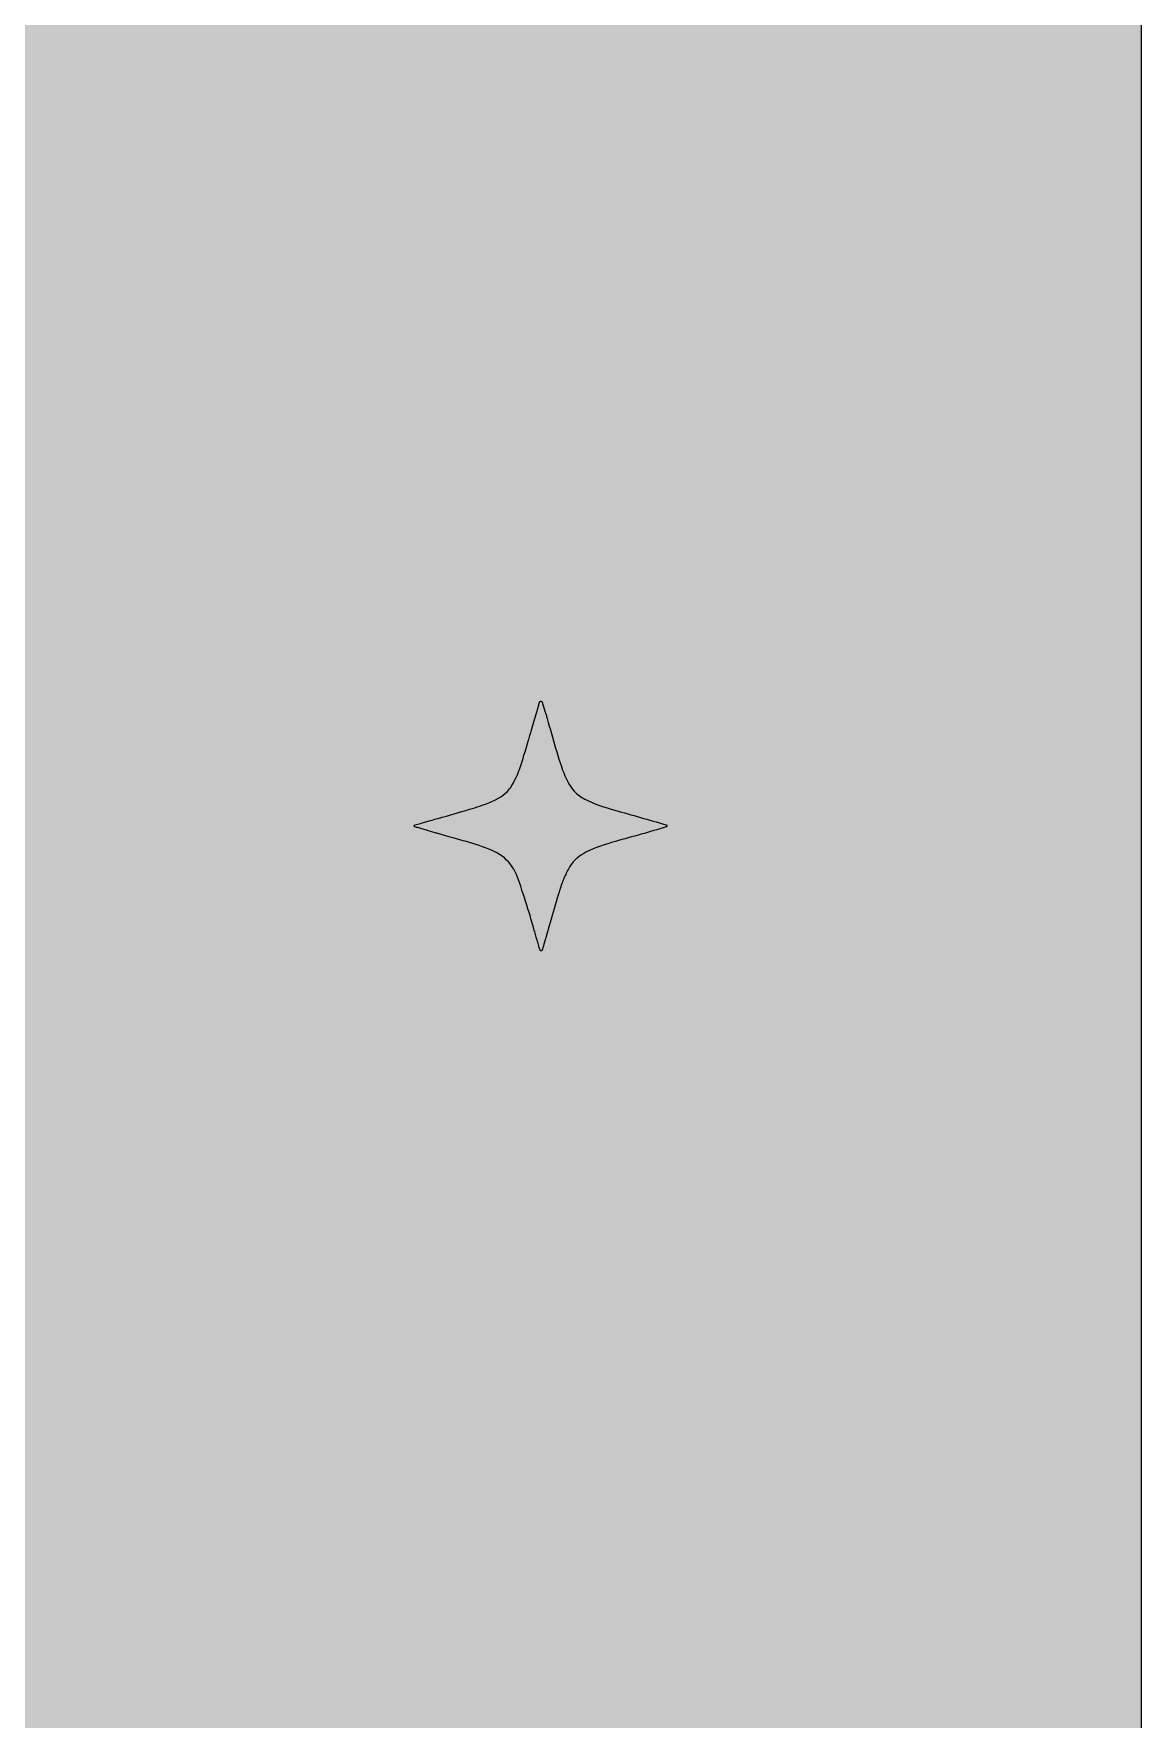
# Model space of a CAD drawing. Extents: x 254 to 755, y -942 to -58.
# Drawn here: x 671.2 to 755, y -675.2 to -547.7 of the extents above; entities that cross this region are included whole.
import ezdxf

# ---------------------------------------------------------------- set-up
doc = ezdxf.new("R2010")
doc.units = 0
doc.header["$MEASUREMENT"] = 0
doc.layers.add('Layer 1', color=7, linetype='Continuous', lineweight=0)

# ---------------------------------------------------------------- blocks, each defined once
blk = doc.blocks.new('Block_1')
at = {"layer": 'Layer 1', "true_color": 0xffdab2, "transparency": 33554687}
h = blk.add_hatch(color=41, dxfattribs=at)
h.dxf.hatch_style = 2
edge = h.paths.add_edge_path()
edge.add_spline(control_points=[(504.39, -89.95), (515.29, -89.95), (523.36, -98.87), (523.82, -109.4), (524.29, -119.91), (514.55, -128.85), (504.39, -128.85), (493.47, -128.85), (485.39, -119.94), (484.93, -109.4), (484.46, -98.9), (494.21, -89.95), (504.39, -89.95)], knot_values=[0, 0, 0, 0, 1, 1, 1, 2, 2, 2, 3, 3, 3, 4, 4, 4, 4], degree=3, periodic=0)
edge = h.paths.add_edge_path()
edge.add_spline(control_points=[(754.96, -238.63), (753.72, -204.64), (725.78, -177.48), (691.51, -177.48), (691.51, -177.48), (685.59, -177.48), (685.59, -177.48), (684.36, -146.07), (658.52, -121.02), (626.83, -121.02), (626.83, -121.02), (584.67, -121.02), (584.67, -121.02), (576.16, -84.61), (543.51, -57.51), (504.49, -57.51), (465.49, -57.51), (432.84, -84.61), (424.33, -121.02), (424.33, -121.02), (382.17, -121.02), (382.17, -121.02), (365.94, -121.02), (351.22, -127.61), (340.58, -138.24), (330.48, -148.36), (324.04, -162.19), (323.41, -177.48), (323.41, -177.48), (317.5, -177.48), (317.5, -177.48), (299.95, -177.48), (284.08, -184.58), (272.58, -196.08), (261.6, -207.07), (254.64, -222.02), (254.04, -238.63), (254.01, -239.41), (253.99, -240.19), (253.99, -240.98), (253.99, -240.98), (253.99, -914.95), (253.99, -914.95), (253.99, -930.16), (266.3, -942.49), (281.52, -942.49), (281.52, -942.49), (727.48, -942.49), (727.48, -942.49), (742.7, -942.49), (755.01, -930.16), (755.01, -914.95), (755.01, -914.95), (755.01, -240.98), (755.01, -240.98), (755.01, -240.19), (754.99, -239.41), (754.96, -238.63)], knot_values=[0, 0, 0, 0, 1, 1, 1, 2, 2, 2, 3, 3, 3, 4, 4, 4, 5, 5, 5, 6, 6, 6, 7, 7, 7, 8, 8, 8, 9, 9, 9, 10, 10, 10, 11, 11, 11, 12, 12, 12, 13, 13, 13, 14, 14, 14, 15, 15, 15, 16, 16, 16, 17, 17, 17, 18, 18, 18, 19, 19, 19, 19], degree=3, periodic=0)
at = {"layer": 'Layer 1'}
blk.add_open_spline([(754.96, -238.63), (753.72, -204.64), (725.78, -177.48), (691.51, -177.48), (691.51, -177.48), (685.59, -177.48), (685.59, -177.48), (684.36, -146.07), (658.52, -121.02), (626.83, -121.02), (626.83, -121.02), (584.67, -121.02), (584.67, -121.02), (576.16, -84.61), (543.51, -57.51), (504.49, -57.51), (465.49, -57.51), (432.84, -84.61), (424.33, -121.02), (424.33, -121.02), (382.17, -121.02), (382.17, -121.02), (365.94, -121.02), (351.22, -127.61), (340.58, -138.24), (330.48, -148.36), (324.04, -162.19), (323.41, -177.48), (323.41, -177.48), (317.5, -177.48), (317.5, -177.48), (299.95, -177.48), (284.08, -184.58), (272.58, -196.08), (261.6, -207.07), (254.64, -222.02), (254.04, -238.63), (254.01, -239.41), (253.99, -240.19), (253.99, -240.98), (253.99, -240.98), (253.99, -914.95), (253.99, -914.95), (253.99, -930.16), (266.3, -942.49), (281.52, -942.49), (281.52, -942.49), (727.48, -942.49), (727.48, -942.49), (742.7, -942.49), (755.01, -930.16), (755.01, -914.95), (755.01, -914.95), (755.01, -240.98), (755.01, -240.98), (755.01, -240.19), (754.99, -239.41), (754.96, -238.63)], degree=3, knots=[0, 0, 0, 0, 1, 1, 1, 2, 2, 2, 3, 3, 3, 4, 4, 4, 5, 5, 5, 6, 6, 6, 7, 7, 7, 8, 8, 8, 9, 9, 9, 10, 10, 10, 11, 11, 11, 12, 12, 12, 13, 13, 13, 14, 14, 14, 15, 15, 15, 16, 16, 16, 17, 17, 17, 18, 18, 18, 19, 19, 19, 19], dxfattribs=at)
blk = doc.blocks.new('Block_6')
at = {"layer": 'Layer 1', "true_color": 0x542400, "transparency": 33554687}
h = blk.add_hatch(color=38, dxfattribs=at)
h.dxf.hatch_style = 2
edge = h.paths.add_edge_path()
edge.add_spline(control_points=[(719.06, -607.53), (719.05, -607.53), (719.04, -607.52), (719.03, -607.52), (717.75, -607.15), (716.47, -606.79), (715.19, -606.42), (714.41, -606.19), (713.63, -605.97), (712.9, -605.58), (712.61, -605.41), (712.32, -605.23), (712.1, -604.97), (711.69, -604.51), (711.43, -603.97), (711.23, -603.39), (710.71, -601.93), (710.35, -600.42), (709.89, -598.94), (709.89, -598.94), (709.89, -598.94), (709.89, -598.94), (709.89, -598.94), (709.68, -598.24), (709.68, -598.24), (709.67, -598.24), (709.67, -598.23), (709.66, -598.22), (709.64, -598.18), (709.6, -598.17), (709.56, -598.18), (709.52, -598.19), (709.5, -598.21), (709.49, -598.25), (709.49, -598.25), (709.35, -598.72), (709.35, -598.72), (709.33, -598.78), (709.31, -598.85), (709.29, -598.91), (709.29, -598.91), (709.29, -598.92), (709.29, -598.92), (709.29, -598.92), (709.2, -599.24), (709.2, -599.24), (709.13, -599.46), (709.06, -599.68), (709, -599.91), (709, -599.91), (708.84, -600.45), (708.84, -600.45), (708.81, -600.56), (708.77, -600.67), (708.74, -600.78), (708.7, -600.92), (708.67, -601.05), (708.63, -601.18), (708.63, -601.18), (708.63, -601.19), (708.63, -601.19), (708.63, -601.19), (708.39, -602), (708.39, -602), (708.39, -602), (708.39, -602.01), (708.39, -602.01), (708.33, -602.17), (708.27, -602.33), (708.23, -602.5), (708.23, -602.5), (707.96, -603.34), (707.96, -603.34), (707.96, -603.34), (707.96, -603.34), (707.96, -603.34), (707.93, -603.42), (707.9, -603.49), (707.87, -603.57), (707.79, -603.8), (707.67, -604.01), (707.56, -604.23), (707.41, -604.56), (707.21, -604.86), (706.95, -605.09), (706.43, -605.55), (705.81, -605.83), (705.15, -606.05), (704.64, -606.22), (704.12, -606.37), (703.6, -606.53), (703.6, -606.53), (702.43, -606.86), (702.43, -606.86), (702.43, -606.86), (702.21, -606.92), (702.21, -606.92), (702.21, -606.92), (702.1, -606.96), (702.1, -606.96), (702.1, -606.96), (701.88, -607.02), (701.88, -607.02), (701.88, -607.02), (701.88, -607.02), (701.88, -607.02), (701.88, -607.02), (701.76, -607.05), (701.76, -607.05), (701.76, -607.05), (701.55, -607.11), (701.55, -607.11), (701.55, -607.11), (701.55, -607.11), (701.55, -607.11), (701.55, -607.11), (701.43, -607.15), (701.43, -607.15), (701.43, -607.15), (701.22, -607.2), (701.22, -607.2), (701.22, -607.2), (700.59, -607.38), (700.59, -607.38), (700.59, -607.38), (700.59, -607.38), (700.59, -607.38), (700.59, -607.38), (700.59, -607.38), (700.59, -607.38), (700.59, -607.38), (700.47, -607.42), (700.47, -607.42), (700.47, -607.42), (700.47, -607.42), (700.47, -607.42), (700.47, -607.42), (700.47, -607.42), (700.47, -607.42), (700.47, -607.42), (700.05, -607.54), (700.05, -607.54), (700.04, -607.54), (700.03, -607.55), (700.02, -607.56), (700.01, -607.57), (700, -607.59), (700, -607.61), (700, -607.62), (700, -607.62), (700, -607.63), (700.01, -607.65), (700.03, -607.67), (700.05, -607.68), (700.05, -607.68), (700.05, -607.68), (700.05, -607.68), (700.05, -607.68), (700.12, -607.7), (700.12, -607.7), (700.12, -607.7), (700.12, -607.7), (700.12, -607.7), (700.12, -607.7), (700.18, -607.72), (700.18, -607.72), (700.18, -607.72), (700.24, -607.73), (700.24, -607.73), (700.24, -607.73), (700.24, -607.73), (700.24, -607.73), (700.24, -607.73), (701.01, -607.96), (701.01, -607.96), (701.01, -607.96), (701.01, -607.96), (701.01, -607.96), (701.02, -607.96), (701.03, -607.97), (701.04, -607.97), (701.04, -607.97), (701.04, -607.97), (701.04, -607.97), (701.05, -607.97), (701.06, -607.97), (701.06, -607.97), (701.06, -607.97), (701.06, -607.97), (701.06, -607.97), (701.06, -607.97), (701.58, -608.13), (701.58, -608.13), (701.58, -608.13), (701.59, -608.13), (701.59, -608.13), (701.63, -608.14), (701.68, -608.16), (701.72, -608.17), (703.03, -608.57), (704.37, -608.86), (705.64, -609.36), (706.21, -609.58), (706.74, -609.88), (707.15, -610.36), (707.54, -610.81), (707.79, -611.33), (707.97, -611.89), (708.21, -612.65), (708.45, -613.41), (708.69, -614.16), (708.82, -614.59), (708.94, -615.01), (709.06, -615.44), (709.21, -615.95), (709.36, -616.47), (709.52, -617.01), (709.53, -617.05), (709.56, -617.07), (709.6, -617.07), (709.63, -617.07), (709.66, -617.05), (709.67, -617.01), (710.08, -615.62), (710.49, -614.22), (710.9, -612.82), (711, -612.5), (711.09, -612.17), (711.21, -611.86), (711.21, -611.86), (711.23, -611.82), (711.25, -611.75), (711.26, -611.74), (711.26, -611.72), (711.27, -611.71), (711.28, -611.69), (711.29, -611.66), (711.3, -611.64), (711.3, -611.63), (711.31, -611.62), (711.31, -611.61), (711.32, -611.59), (711.33, -611.56), (711.34, -611.54), (711.43, -611.33), (711.56, -611.05), (711.72, -610.79), (711.72, -610.78), (711.72, -610.78), (711.72, -610.78), (711.79, -610.66), (711.86, -610.55), (711.94, -610.44), (711.94, -610.44), (711.95, -610.43), (711.95, -610.43), (712.05, -610.3), (712.16, -610.18), (712.28, -610.07), (712.28, -610.07), (712.28, -610.07), (712.28, -610.07), (712.31, -610.05), (712.33, -610.03), (712.35, -610.02), (712.35, -610.02), (712.35, -610.02), (712.35, -610.02), (712.54, -609.85), (712.76, -609.72), (712.99, -609.6), (713.69, -609.23), (714.46, -609.02), (715.22, -608.79), (715.87, -608.6), (716.52, -608.42), (717.18, -608.24), (717.8, -608.06), (718.43, -607.88), (719.06, -607.69), (719.06, -607.69), (719.06, -607.69), (719.06, -607.69), (719.14, -607.67), (719.14, -607.55), (719.06, -607.53)], knot_values=[0, 0, 0, 0, 1, 1, 1, 2, 2, 2, 3, 3, 3, 4, 4, 4, 5, 5, 5, 6, 6, 6, 7, 7, 7, 8, 8, 8, 9, 9, 9, 10, 10, 10, 11, 11, 11, 12, 12, 12, 13, 13, 13, 14, 14, 14, 15, 15, 15, 16, 16, 16, 17, 17, 17, 18, 18, 18, 19, 19, 19, 20, 20, 20, 21, 21, 21, 22, 22, 22, 23, 23, 23, 24, 24, 24, 25, 25, 25, 26, 26, 26, 27, 27, 27, 28, 28, 28, 29, 29, 29, 30, 30, 30, 31, 31, 31, 32, 32, 32, 33, 33, 33, 34, 34, 34, 35, 35, 35, 36, 36, 36, 37, 37, 37, 38, 38, 38, 39, 39, 39, 40, 40, 40, 41, 41, 41, 42, 42, 42, 43, 43, 43, 44, 44, 44, 45, 45, 45, 46, 46, 46, 47, 47, 47, 48, 48, 48, 49, 49, 49, 50, 50, 50, 51, 51, 51, 52, 52, 52, 53, 53, 53, 54, 54, 54, 55, 55, 55, 56, 56, 56, 57, 57, 57, 58, 58, 58, 59, 59, 59, 60, 60, 60, 61, 61, 61, 62, 62, 62, 63, 63, 63, 64, 64, 64, 65, 65, 65, 66, 66, 66, 67, 67, 67, 68, 68, 68, 69, 69, 69, 70, 70, 70, 71, 71, 71, 72, 72, 72, 73, 73, 73, 74, 74, 74, 75, 75, 75, 76, 76, 76, 77, 77, 77, 78, 78, 78, 79, 79, 79, 80, 80, 80, 81, 81, 81, 82, 82, 82, 83, 83, 83, 84, 84, 84, 85, 85, 85, 86, 86, 86, 87, 87, 87, 88, 88, 88, 89, 89, 89, 90, 90, 90, 91, 91, 91, 92, 92, 92, 93, 93, 93, 94, 94, 94, 95, 95, 95, 95], degree=3, periodic=0)
at = {"layer": 'Layer 1'}
blk.add_open_spline([(719.06, -607.53), (719.05, -607.53), (719.04, -607.52), (719.03, -607.52), (717.75, -607.15), (716.47, -606.79), (715.19, -606.42), (714.41, -606.19), (713.63, -605.97), (712.9, -605.58), (712.61, -605.41), (712.32, -605.23), (712.1, -604.97), (711.69, -604.51), (711.43, -603.97), (711.23, -603.39), (710.71, -601.93), (710.35, -600.42), (709.89, -598.94), (709.89, -598.94), (709.89, -598.94), (709.89, -598.94), (709.89, -598.94), (709.68, -598.24), (709.68, -598.24), (709.67, -598.24), (709.67, -598.23), (709.66, -598.22), (709.64, -598.18), (709.6, -598.17), (709.56, -598.18), (709.52, -598.19), (709.5, -598.21), (709.49, -598.25), (709.49, -598.25), (709.35, -598.72), (709.35, -598.72), (709.33, -598.78), (709.31, -598.85), (709.29, -598.91), (709.29, -598.91), (709.29, -598.92), (709.29, -598.92), (709.29, -598.92), (709.2, -599.24), (709.2, -599.24), (709.13, -599.46), (709.06, -599.68), (709, -599.91), (709, -599.91), (708.84, -600.45), (708.84, -600.45), (708.81, -600.56), (708.77, -600.67), (708.74, -600.78), (708.7, -600.92), (708.67, -601.05), (708.63, -601.18), (708.63, -601.18), (708.63, -601.19), (708.63, -601.19), (708.63, -601.19), (708.39, -602), (708.39, -602), (708.39, -602), (708.39, -602.01), (708.39, -602.01), (708.33, -602.17), (708.27, -602.33), (708.23, -602.5), (708.23, -602.5), (707.96, -603.34), (707.96, -603.34), (707.96, -603.34), (707.96, -603.34), (707.96, -603.34), (707.93, -603.42), (707.9, -603.49), (707.87, -603.57), (707.79, -603.8), (707.67, -604.01), (707.56, -604.23), (707.41, -604.56), (707.21, -604.86), (706.95, -605.09), (706.43, -605.55), (705.81, -605.83), (705.15, -606.05), (704.64, -606.22), (704.12, -606.37), (703.6, -606.53), (703.6, -606.53), (702.43, -606.86), (702.43, -606.86), (702.43, -606.86), (702.21, -606.92), (702.21, -606.92), (702.21, -606.92), (702.1, -606.96), (702.1, -606.96), (702.1, -606.96), (701.88, -607.02), (701.88, -607.02), (701.88, -607.02), (701.88, -607.02), (701.88, -607.02), (701.88, -607.02), (701.76, -607.05), (701.76, -607.05), (701.76, -607.05), (701.55, -607.11), (701.55, -607.11), (701.55, -607.11), (701.55, -607.11), (701.55, -607.11), (701.55, -607.11), (701.43, -607.15), (701.43, -607.15), (701.43, -607.15), (701.22, -607.2), (701.22, -607.2), (701.22, -607.2), (700.59, -607.38), (700.59, -607.38), (700.59, -607.38), (700.59, -607.38), (700.59, -607.38), (700.59, -607.38), (700.59, -607.38), (700.59, -607.38), (700.59, -607.38), (700.47, -607.42), (700.47, -607.42), (700.47, -607.42), (700.47, -607.42), (700.47, -607.42), (700.47, -607.42), (700.47, -607.42), (700.47, -607.42), (700.47, -607.42), (700.05, -607.54), (700.05, -607.54), (700.04, -607.54), (700.03, -607.55), (700.02, -607.56), (700.01, -607.57), (700, -607.59), (700, -607.61), (700, -607.62), (700, -607.62), (700, -607.63), (700.01, -607.65), (700.03, -607.67), (700.05, -607.68), (700.05, -607.68), (700.05, -607.68), (700.05, -607.68), (700.05, -607.68), (700.12, -607.7), (700.12, -607.7), (700.12, -607.7), (700.12, -607.7), (700.12, -607.7), (700.12, -607.7), (700.18, -607.72), (700.18, -607.72), (700.18, -607.72), (700.24, -607.73), (700.24, -607.73), (700.24, -607.73), (700.24, -607.73), (700.24, -607.73), (700.24, -607.73), (701.01, -607.96), (701.01, -607.96), (701.01, -607.96), (701.01, -607.96), (701.01, -607.96), (701.02, -607.96), (701.03, -607.97), (701.04, -607.97), (701.04, -607.97), (701.04, -607.97), (701.04, -607.97), (701.05, -607.97), (701.06, -607.97), (701.06, -607.97), (701.06, -607.97), (701.06, -607.97), (701.06, -607.97), (701.06, -607.97), (701.58, -608.13), (701.58, -608.13), (701.58, -608.13), (701.59, -608.13), (701.59, -608.13), (701.63, -608.14), (701.68, -608.16), (701.72, -608.17), (703.03, -608.57), (704.37, -608.86), (705.64, -609.36), (706.21, -609.58), (706.74, -609.88), (707.15, -610.36), (707.54, -610.81), (707.79, -611.33), (707.97, -611.89), (708.21, -612.65), (708.45, -613.41), (708.69, -614.16), (708.82, -614.59), (708.94, -615.01), (709.06, -615.44), (709.21, -615.95), (709.36, -616.47), (709.52, -617.01), (709.53, -617.05), (709.56, -617.07), (709.6, -617.07), (709.63, -617.07), (709.66, -617.05), (709.67, -617.01), (710.08, -615.62), (710.49, -614.22), (710.9, -612.82), (711, -612.5), (711.09, -612.17), (711.21, -611.86), (711.21, -611.86), (711.23, -611.82), (711.25, -611.75), (711.26, -611.74), (711.26, -611.72), (711.27, -611.71), (711.28, -611.69), (711.29, -611.66), (711.3, -611.64), (711.3, -611.63), (711.31, -611.62), (711.31, -611.61), (711.32, -611.59), (711.33, -611.56), (711.34, -611.54), (711.43, -611.33), (711.56, -611.05), (711.72, -610.79), (711.72, -610.78), (711.72, -610.78), (711.72, -610.78), (711.79, -610.66), (711.86, -610.55), (711.94, -610.44), (711.94, -610.44), (711.95, -610.43), (711.95, -610.43), (712.05, -610.3), (712.16, -610.18), (712.28, -610.07), (712.28, -610.07), (712.28, -610.07), (712.28, -610.07), (712.31, -610.05), (712.33, -610.03), (712.35, -610.02), (712.35, -610.02), (712.35, -610.02), (712.35, -610.02), (712.54, -609.85), (712.76, -609.72), (712.99, -609.6), (713.69, -609.23), (714.46, -609.02), (715.22, -608.79), (715.87, -608.6), (716.52, -608.42), (717.18, -608.24), (717.8, -608.06), (718.43, -607.88), (719.06, -607.69), (719.06, -607.69), (719.06, -607.69), (719.06, -607.69), (719.14, -607.67), (719.14, -607.55), (719.06, -607.53)], degree=3, knots=[0, 0, 0, 0, 1, 1, 1, 2, 2, 2, 3, 3, 3, 4, 4, 4, 5, 5, 5, 6, 6, 6, 7, 7, 7, 8, 8, 8, 9, 9, 9, 10, 10, 10, 11, 11, 11, 12, 12, 12, 13, 13, 13, 14, 14, 14, 15, 15, 15, 16, 16, 16, 17, 17, 17, 18, 18, 18, 19, 19, 19, 20, 20, 20, 21, 21, 21, 22, 22, 22, 23, 23, 23, 24, 24, 24, 25, 25, 25, 26, 26, 26, 27, 27, 27, 28, 28, 28, 29, 29, 29, 30, 30, 30, 31, 31, 31, 32, 32, 32, 33, 33, 33, 34, 34, 34, 35, 35, 35, 36, 36, 36, 37, 37, 37, 38, 38, 38, 39, 39, 39, 40, 40, 40, 41, 41, 41, 42, 42, 42, 43, 43, 43, 44, 44, 44, 45, 45, 45, 46, 46, 46, 47, 47, 47, 48, 48, 48, 49, 49, 49, 50, 50, 50, 51, 51, 51, 52, 52, 52, 53, 53, 53, 54, 54, 54, 55, 55, 55, 56, 56, 56, 57, 57, 57, 58, 58, 58, 59, 59, 59, 60, 60, 60, 61, 61, 61, 62, 62, 62, 63, 63, 63, 64, 64, 64, 65, 65, 65, 66, 66, 66, 67, 67, 67, 68, 68, 68, 69, 69, 69, 70, 70, 70, 71, 71, 71, 72, 72, 72, 73, 73, 73, 74, 74, 74, 75, 75, 75, 76, 76, 76, 77, 77, 77, 78, 78, 78, 79, 79, 79, 80, 80, 80, 81, 81, 81, 82, 82, 82, 83, 83, 83, 84, 84, 84, 85, 85, 85, 86, 86, 86, 87, 87, 87, 88, 88, 88, 89, 89, 89, 90, 90, 90, 91, 91, 91, 92, 92, 92, 93, 93, 93, 94, 94, 94, 95, 95, 95, 95], dxfattribs=at)
blk = doc.blocks.new('Block_0')
at = {"layer": 'Layer 1'}
for name in ['Block_1', 'Block_6']:
    blk.add_blockref(name, (0, 0), dxfattribs=at)

msp = doc.modelspace()

# ---------------------------------------------------------------- block references
at = {"layer": 'Layer 1'}
msp.add_blockref('Block_0', (0, 0), dxfattribs=at)

doc.saveas('drawing.dxf')
